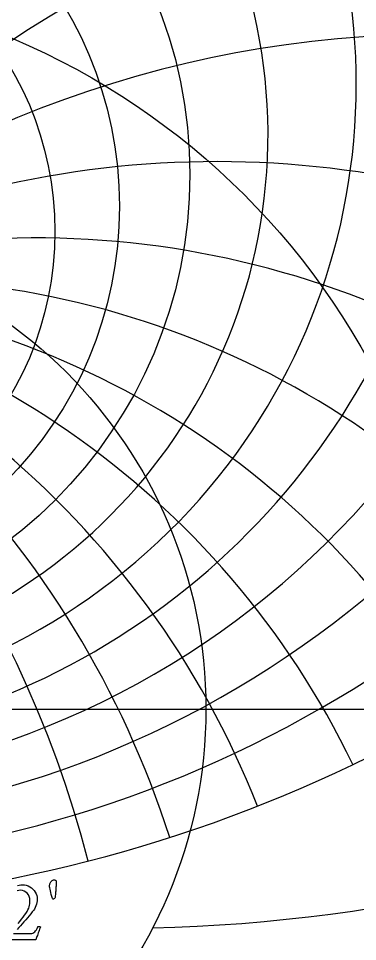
# Model space of a CAD drawing. Header units: millimetres. Extents: x -62 to 62, y -62 to 63.
# Drawn here: x 15.8 to 34.3, y -12.7 to 37.7 of the extents above; entities that cross this region are included whole.
import ezdxf

# ---------------------------------------------------------------- set-up
doc = ezdxf.new("R2010")
doc.units = ezdxf.units.MM
for name, color, linetype in [('ENGRAVE', 7, 'Continuous'), ('ENGRAVE_FINE', 8, 'Continuous'), ('TEXT', 5, 'Continuous')]:
    doc.layers.add(name, color=color, linetype=linetype)

msp = doc.modelspace()

# ---------------------------------------------------------------- linework, layer by layer
at = {"layer": 'ENGRAVE'}
msp.add_lwpolyline([(-60.75, 0), (60.75, 0)], dxfattribs=at)
for centre, radius in [((0, 0), 60.75), ((0, 29.209), 25.158), ((0, 27.4776), 21.3096), ((0, 26.1007), 17.781), ((0, 0), 39.7663), ((0, 0), 26.0306)]:
    msp.add_circle(centre, radius, dxfattribs=at)
for centre, radius, start, end in [((0, 31.3822), 29.4257, 95.00297, 84.99703), ((0, 34.1219), 34.2492, 144.62105, 35.37895), ((0, 37.6103), 39.822, 166.67757, 13.32243), ((0, 42.1223), 46.4306, 183.5108, 356.4892), ((0, 48.0917), 54.5205, 197.70452, 342.29548), ((0, 56.2415), 64.8271, 210.264592, 329.735408), ((0, -23.2997), 46.0894, 30.36667, 149.63333), ((0, -23.2997), 46.0894, 30.36667, 149.63333), ((0, 67.8705), 78.6623, 221.703376, 318.296624), ((21.0074, 78.4008), 90.3845, 271.339858, 296.039235)]:
    msp.add_arc(centre, radius, start, end, dxfattribs=at)
at = {"layer": 'ENGRAVE_FINE'}
for centre, radius, start, end in [((126.6296, -23.2997), 134.7564, 143.042301, 174.520755), ((126.6296, -23.2997), 134.7564, 143.042301, 174.520755), ((79.8292, -23.2997), 92.1788, 123.598996, 171.681944), ((79.8292, -23.2997), 92.1788, 123.598996, 171.681944), ((54.9272, -23.2997), 71.7024, 102.859414, 168.717833), ((54.9272, -23.2997), 71.7024, 102.859414, 168.717833), ((-38.6736, -23.2997), 60.1654, 14.424584, 99.83197), ((-38.6736, -23.2997), 60.1654, 14.424584, 99.83197), ((38.6736, -23.2997), 60.1654, 80.16803, 165.575416), ((38.6736, -23.2997), 60.1654, 80.16803, 165.575416), ((-26.6097, -23.2997), 53.2195, 17.80967, 125.21799), ((-26.6097, -23.2997), 53.2195, 17.80967, 125.21799), ((26.6097, -23.2997), 53.2195, 54.78201, 162.19033), ((26.6097, -23.2997), 53.2195, 54.78201, 162.19033), ((-16.7752, -23.2997), 49.0473, 21.51853, 137.63001), ((-16.7752, -23.2997), 49.0473, 21.51853, 137.63001), ((16.7752, -23.2997), 49.0473, 42.36999, 158.48147), ((16.7752, -23.2997), 49.0473, 42.36999, 158.48147), ((-8.1268, -23.2997), 46.8004, 25.65685, 144.1555), ((-8.1268, -23.2997), 46.8004, 25.65685, 144.1555), ((8.1268, -23.2997), 46.8004, 35.8445, 154.34315), ((8.1268, -23.2997), 46.8004, 35.8445, 154.34315), ((0, 174.5958), 192.4536, 251.77375, 288.22625)]:
    msp.add_arc(centre, radius, start, end, dxfattribs=at)
at = {"layer": 'TEXT'}
msp.add_lwpolyline([(17.7338, -9.333), (17.7682, -9.3369), (17.7996, -9.3485), (17.8281, -9.368), (17.8535, -9.3953), (17.8532, -9.4232), (17.8523, -9.4593), (17.8508, -9.5035), (17.8487, -9.5557), (17.846, -9.6137), (17.8428, -9.6749), (17.8389, -9.7394), (17.8344, -9.8072), (17.8294, -9.8764), (17.8242, -9.9449), (17.8187, -10.0129), (17.8128, -10.0803), (17.807, -10.1446), (17.8014, -10.2036), (17.7962, -10.2572), (17.7913, -10.3054), (17.7763, -10.3306), (17.7553, -10.3533), (17.7284, -10.3737), (17.6955, -10.3916), (17.682, -10.3898), (17.6703, -10.3845), (17.6604, -10.3755), (17.6523, -10.3629), (17.6161, -10.2409), (17.5841, -10.1288), (17.5562, -10.0265), (17.5326, -9.9342), (17.5137, -9.8517), (17.5002, -9.7791), (17.4922, -9.7164), (17.4895, -9.6635), (17.4914, -9.6294), (17.4973, -9.5941), (17.507, -9.5575), (17.5206, -9.5198), (17.5377, -9.4828), (17.5577, -9.4485), (17.5808, -9.417), (17.6068, -9.3881), (17.6354, -9.364), (17.6661, -9.3468), (17.6989, -9.3364), (17.7338, -9.333)], close=True, dxfattribs=at)
for points in [[(15.7444, -9.6457), (15.8266, -9.621), (15.9133, -9.6062), (16.0045, -9.6012), (16.1145, -9.6083), (16.2194, -9.6294), (16.3193, -9.6646), (16.414, -9.7138), (16.5015, -9.7741), (16.5793, -9.8426), (16.6476, -9.919), (16.7063, -10.0036), (16.7534, -10.0937), (16.7871, -10.1869), (16.8073, -10.283), (16.814, -10.3821), (16.8095, -10.4812), (16.7961, -10.5773), (16.7736, -10.6704), (16.7422, -10.7605), (16.703, -10.8476), (16.6571, -10.9318), (16.6048, -11.0129), (16.5458, -11.091), (16.4621, -11.1933), (16.3739, -11.2988), (16.2813, -11.4076), (16.1841, -11.5198), (16.0861, -11.6317), (15.9907, -11.7401), (15.898, -11.8449), (15.8081, -11.9461), (15.7239, -12.0406)], [(15.7757, -11.7213), (15.8703, -11.6036), (15.9605, -11.4886), (16.044, -11.3784), (16.1209, -11.2731), (16.1913, -11.1725), (16.2567, -11.0704), (16.3093, -10.9749), (16.3489, -10.8859), (16.3757, -10.8036), (16.3935, -10.7237), (16.4063, -10.6419), (16.4139, -10.5584), (16.4164, -10.4731), (16.4073, -10.3581), (16.3799, -10.2527), (16.3343, -10.1569), (16.2703, -10.0707), (16.1923, -9.9994), (16.1045, -9.9485), (16.0067, -9.918), (15.8991, -9.9078), (15.8087, -9.9129), (15.7242, -9.9282)], [(15.5254, -12.2647), (16.4548, -12.2647), (16.5211, -12.2591), (16.5811, -12.2425), (16.6348, -12.2148), (16.6823, -12.176), (16.7259, -12.1259), (16.7679, -12.0641), (16.8085, -11.9906), (16.8476, -11.9054), (16.8545, -11.8928), (16.8655, -11.8838), (16.8808, -11.8784), (16.9003, -11.8766), (16.9086, -11.8772), (16.9194, -11.879), (16.9326, -11.882), (16.9482, -11.8862), (16.9637, -11.891), (16.9769, -11.8958), (16.9877, -11.9006), (16.9961, -11.9054), (16.9961, -11.9054), (16.9718, -11.9648), (16.947, -12.0281), (16.9215, -12.0954), (16.8955, -12.1665), (16.8697, -12.2382), (16.8452, -12.3072), (16.8218, -12.3735), (16.7997, -12.4371), (16.7799, -12.4943), (16.7637, -12.5413), (16.7512, -12.5781), (16.7422, -12.6048), (15.123, -12.6048)]]:
    msp.add_lwpolyline(points, dxfattribs=at)

doc.saveas('drawing.dxf')
